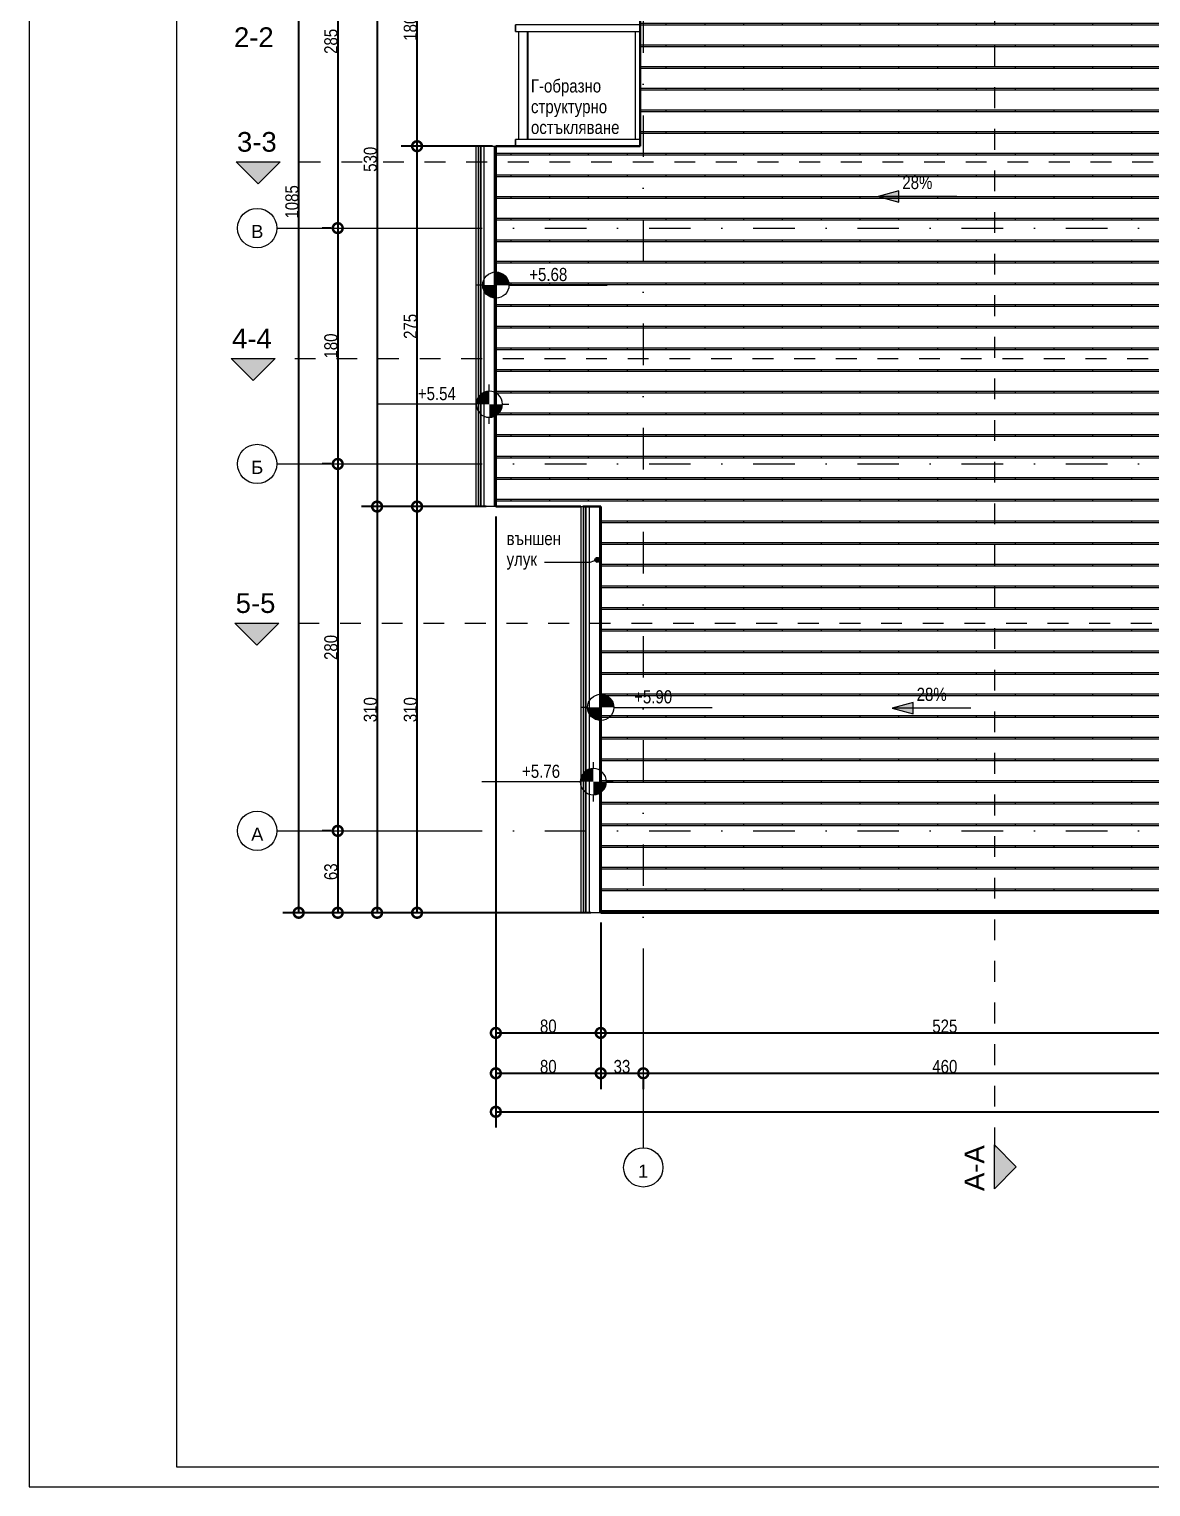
# Model space of a CAD drawing. Header units: centimetres. Extents: x 0 to 25250, y 0 to 2250.
# Drawn here: x 6200 to 7056, y 0 to 1112 of the extents above; entities that cross this region are included whole.
import ezdxf

# ---------------------------------------------------------------- set-up
doc = ezdxf.new("R2010")
doc.units = ezdxf.units.CM
doc.linetypes.add('19-View-1$0$Dash', pattern=[31.75, 15.875, -15.875])
doc.linetypes.add('19-View-1$0$Dash dot', pattern=[79.375, 31.75, -23.8125, 0, -23.8125])
for name, color, linetype, lineweight in [('A-ANNO-DIMS', 7, 'Continuous', 9), ('A-ANNO-NOTE', 7, 'Continuous', 9), ('A-DETL-MBND', 7, 'Continuous', 9), ('A-ROOF', 7, 'Continuous', 9), ('A-ROOF-OTLN', 7, 'Continuous', 9), ('A-ROOF-PATT', 7, 'Continuous', 9), ('G-ANNO-DIMS', 7, 'Continuous', 9), ('G-ANNO-SYMB', 7, 'Continuous', 9), ('G-ANNO-TEXT', 7, 'Continuous', 9), ('G-ANNO-TTLB', 7, 'Continuous', 9), ('S-GRID', 7, 'Continuous', 9), ('S-GRID-IDEN', 7, 'Continuous', 9)]:
    doc.layers.add(name, color=color, linetype=linetype, lineweight=lineweight)
doc.styles.add('19-View-1$0$Arial', font='arial.ttf', dxfattribs={"height": 10})
doc.styles.add('19-View-1$0$Arial Narrow', font='ARIALN.TTF', dxfattribs={"height": 10})
doc.styles.add('19-View-1$0$Arial Narrow_2', font='ARIALN.TTF', dxfattribs={"height": 10})
doc.styles.add('19-View-1$0$Arial_1', font='arial.ttf', dxfattribs={"height": 15})
doc.dimstyles.new('19-View-1$0$TEC_DIM', dxfattribs={"dimscale": 30.48, "dimtxt": 10.23431, "dimasz": 0.492126, "dimexe": 0.393701, "dimexo": 0.246063, "dimgap": 0, "dimtad": 1, "dimdec": 0, "dimzin": 0, "dimdsep": 46, "dimtxsty": '19-View-1$0$Arial Narrow', "dimblk1": '19-View-1$0$_DotSmall', "dimblk2": '19-View-1$0$_DotSmall', "dimsah": 1, "dimcen": 0.09, "dimazin": 0, "dimtfac": 1, "dimtdec": 4, "dimtix": 1, "dimtmove": 0, "dimatfit": 3, "dimfxl": 1, "dimtvp": 1, "dimtolj": 1, "dimtzin": 0, "dimarcsym": 2})

# ---------------------------------------------------------------- blocks, each defined once
blk = doc.blocks.new('TEC_ОФИЦИАЛНА РАМКА - TEC_ОФИЦИАЛНА РАМКА-2548456-СГРАДА ТИП III - ПЛАН ПОКРИВ')
at = {"layer": 'G-ANNO-TTLB'}
for p, q in [((-18.379, 37.554), (-18.379, -4.446)), ((-16.129, -4.146), (-16.129, 37.254)), ((41.321, -4.146), (-16.129, -4.146)), ((-18.379, -4.446), (41.621, -4.446))]:
    blk.add_line(p, q, dxfattribs=at)
blk = doc.blocks.new('System Panel - Glazed-2432545-ПОКРИВ')
at = {"layer": 'A-DETL-MBND'}
blk.add_line((148.4, -584.1), (148.4, -666.6), dxfattribs=at)
blk = doc.blocks.new('Rectangular Mullion - TEC_DOGRAMA_TERASI_EX-2432543-ПОКРИВ')
at = {"layer": 'A-DETL-MBND'}
for p, q in [((230.5, -584.1), (234.3, -584.1)), ((230.5, -584.1), (230.5, -666.6)), ((234.3, -666.6), (230.5, -666.6))]:
    blk.add_line(p, q, dxfattribs=at)
blk = doc.blocks.new('Rectangular Mullion - TEC_DOGRAMA_TERASI_EX-2432685-ПОКРИВ')
at = {"layer": 'A-DETL-MBND'}
for p, q in [((139.1, -666.6), (139.1, -671.6)), ((234.3, -666.6), (139.1, -666.6))]:
    blk.add_line(p, q, dxfattribs=at)
blk = doc.blocks.new('Rectangular Mullion - TEC_DOGRAMA_TERASI_EX-2432687-ПОКРИВ')
at = {"layer": 'A-DETL-MBND'}
blk.add_line((0, 5), (-5, 5), dxfattribs=at)
blk = doc.blocks.new('L Corner Mullion - L Mullion 1-2432686-ПОКРИВ')
at = {"layer": 'A-DETL-MBND'}
for p, q in [((141.6, -666.6), (141.6, -584.1)), ((148.3, -666.6), (148.3, -584.1))]:
    blk.add_line(p, q, dxfattribs=at)
blk = doc.blocks.new('Rectangular Mullion - TEC_DOGRAMA_TERASI_INT-2432672-ПОКРИВ')
at = {"layer": 'A-DETL-MBND'}
for p, q in [((234.3, -579.1), (139.1, -579.1)), ((139.1, -579.1), (139.1, -584.1)), ((139.1, -584.1), (234.3, -584.1))]:
    blk.add_line(p, q, dxfattribs=at)
blk = doc.blocks.new('Rectangular Mullion - TEC_DOGRAMA_TERASI_INT-2432662-ПОКРИВ')
at = {"layer": 'A-DETL-MBND'}
blk.add_line((-2.5, 5), (2.5, 5), dxfattribs=at)
blk = doc.blocks.new('Grid - TEC_GRID_CIRCLE-145857-ПОКРИВ')
at = {"layer": 'S-GRID-IDEN'}
blk.add_circle((0, 0), 0.3, dxfattribs=at)
blk = doc.blocks.new('Section - TEC_SECTION-13048-ПОКРИВ')
at = {"layer": 'G-ANNO-SYMB'}
blk.add_hatch(color=256, dxfattribs=at).paths.add_polyline_path([(0, 0.334), (0.334, 0), (-0.334, 0)])
for p, q in [((0, 0.334), (-0.334, 0)), ((0.334, 0), (0, 0.334)), ((-0.334, 0), (0.334, 0))]:
    blk.add_line(p, q, dxfattribs=at)
blk = doc.blocks.new('Spot Elevations - PLAN - PROJECT-149572-ПОКРИВ')
at = {"layer": 'A-ANNO-NOTE'}
h = blk.add_hatch(color=256, dxfattribs=at)
edge = h.paths.add_edge_path()
edge.add_line((0, 0), (0, -0.2))
edge.add_arc((0, 0), 0.2, 180, 270, ccw=False)
edge.add_line((-0.2, 0), (0, 0))
h = blk.add_hatch(color=256, dxfattribs=at)
edge = h.paths.add_edge_path()
edge.add_line((0, 0), (0, 0.2))
edge.add_arc((0, 0), 0.2, 0, 90, ccw=False)
edge.add_line((0.2, 0), (0, 0))
for p, q in [((0, 0.2), (0, 0.3)), ((-0.2, 0), (-0.3, 0)), ((0, -0.3), (0, -0.2)), ((0.2, 0), (1.7, 0))]:
    blk.add_line(p, q, dxfattribs=at)
blk.add_circle((0, 0), 0.2, dxfattribs=at)
blk = doc.blocks.new('19-View-1$0$_DotSmall')
at = {"color": 0, "linetype": 'ByBlock', "const_width": 0.5}
blk.add_lwpolyline([(-0.0625, 0, 1), (0.0625, 0, 1)], format="xyb", close=True, dxfattribs=at)
blk = doc.blocks.new('*D2909')
at = {"layer": 'A-ANNO-DIMS', "color": 0, "lineweight": -2, "transparency": 16777216}
for p, q in [((6556, 740.6), (6556, 303.6)), ((6636, 430.6), (6636, 303.6)), ((6556, 315.6), (6636, 315.6))]:
    blk.add_line(p, q, dxfattribs=at)
at = {"layer": 'A-ANNO-DIMS', "color": 0, "lineweight": -2, "transparency": 16777216, "xscale": 15, "yscale": 15, "zscale": 15, "rotation": 180}
blk.add_blockref('19-View-1$0$_DotSmall', (6556, 315.6), dxfattribs=at)
at = {"layer": 'A-ANNO-DIMS', "color": 0, "lineweight": -2, "transparency": 16777216, "xscale": 15, "yscale": 15, "zscale": 15}
blk.add_blockref('19-View-1$0$_DotSmall', (6636, 315.6), dxfattribs=at)
at = {"layer": 'A-ANNO-DIMS', "color": 0, "transparency": 16777216, "insert": (6596, 320.7), "char_height": 10, "width": 15.205, "attachment_point": 5, "style": '19-View-1$0$Arial Narrow'}
blk.add_mtext('\\A1;80', dxfattribs=at)
blk = doc.blocks.new('*D2910')
at = {"layer": 'A-ANNO-DIMS', "color": 0, "lineweight": -2, "transparency": 16777216}
for p, q in [((6636, 430.6), (6636, 303.6)), ((6636, 315.6), (6668.5, 315.6)), ((6668.5, 310.7), (6668.5, 303.6))]:
    blk.add_line(p, q, dxfattribs=at)
at = {"layer": 'A-ANNO-DIMS', "color": 0, "lineweight": -2, "transparency": 16777216, "xscale": 15, "yscale": 15, "zscale": 15, "rotation": 180}
blk.add_blockref('19-View-1$0$_DotSmall', (6636, 315.6), dxfattribs=at)
at = {"layer": 'A-ANNO-DIMS', "color": 0, "lineweight": -2, "transparency": 16777216, "xscale": 15, "yscale": 15, "zscale": 15}
blk.add_blockref('19-View-1$0$_DotSmall', (6668.5, 315.6), dxfattribs=at)
at = {"layer": 'A-ANNO-DIMS', "color": 0, "transparency": 16777216, "insert": (6652.2, 320.7), "char_height": 10, "width": 15.205, "attachment_point": 5, "style": '19-View-1$0$Arial Narrow'}
blk.add_mtext('\\A1;33', dxfattribs=at)
blk = doc.blocks.new('*D2911')
at = {"layer": 'A-ANNO-DIMS', "color": 0, "lineweight": -2, "transparency": 16777216}
for p, q in [((6668.5, 315.6), (7128.5, 315.6)), ((6668.5, 310.7), (6668.5, 303.6)), ((7128.5, 310.7), (7128.5, 303.6))]:
    blk.add_line(p, q, dxfattribs=at)
at = {"layer": 'A-ANNO-DIMS', "color": 0, "lineweight": -2, "transparency": 16777216, "xscale": 15, "yscale": 15, "zscale": 15, "rotation": 180}
blk.add_blockref('19-View-1$0$_DotSmall', (6668.5, 315.6), dxfattribs=at)
at = {"layer": 'A-ANNO-DIMS', "color": 0, "lineweight": -2, "transparency": 16777216, "xscale": 15, "yscale": 15, "zscale": 15}
blk.add_blockref('19-View-1$0$_DotSmall', (7128.5, 315.6), dxfattribs=at)
at = {"layer": 'A-ANNO-DIMS', "color": 0, "transparency": 16777216, "insert": (6898.5, 320.7), "char_height": 10, "width": 22.808, "attachment_point": 5, "style": '19-View-1$0$Arial Narrow'}
blk.add_mtext('\\A1;460', dxfattribs=at)
blk = doc.blocks.new('*D2918')
at = {"layer": 'A-ANNO-DIMS', "color": 0, "lineweight": -2, "transparency": 16777216}
for p, q in [((6430.5, 1245.6), (6423.4, 1245.6)), ((6435.4, 1245.6), (6435.4, 960.6)), ((6430.5, 960.6), (6423.4, 960.6))]:
    blk.add_line(p, q, dxfattribs=at)
at = {"layer": 'A-ANNO-DIMS', "color": 0, "lineweight": -2, "transparency": 16777216, "xscale": 15, "yscale": 15, "zscale": 15}
for p, rotation in [((6435.4, 1245.6), 90), ((6435.4, 960.6), 270)]:
    blk.add_blockref('19-View-1$0$_DotSmall', p, dxfattribs=dict(at, rotation=rotation))
at = {"layer": 'A-ANNO-DIMS', "color": 0, "transparency": 16777216, "insert": (6430.2, 1103.1), "char_height": 10, "width": 22.808, "attachment_point": 5, "rotation": 90, "style": '19-View-1$0$Arial Narrow'}
blk.add_mtext('\\A1;285', dxfattribs=at)
blk = doc.blocks.new('*D2919')
at = {"layer": 'A-ANNO-DIMS', "color": 0, "lineweight": -2, "transparency": 16777216}
for p, q in [((6430.5, 960.6), (6423.4, 960.6)), ((6435.4, 960.6), (6435.4, 780.6)), ((6430.5, 780.6), (6423.4, 780.6))]:
    blk.add_line(p, q, dxfattribs=at)
at = {"layer": 'A-ANNO-DIMS', "color": 0, "lineweight": -2, "transparency": 16777216, "xscale": 15, "yscale": 15, "zscale": 15}
for p, rotation in [((6435.4, 960.6), 90), ((6435.4, 780.6), 270)]:
    blk.add_blockref('19-View-1$0$_DotSmall', p, dxfattribs=dict(at, rotation=rotation))
at = {"layer": 'A-ANNO-DIMS', "color": 0, "transparency": 16777216, "insert": (6430.2, 870.6), "char_height": 10, "width": 22.808, "attachment_point": 5, "rotation": 90, "style": '19-View-1$0$Arial Narrow'}
blk.add_mtext('\\A1;180', dxfattribs=at)
blk = doc.blocks.new('*D2920')
at = {"layer": 'A-ANNO-DIMS', "color": 0, "lineweight": -2, "transparency": 16777216}
for p, q in [((6430.5, 780.6), (6423.4, 780.6)), ((6435.4, 780.6), (6435.4, 500.6)), ((6430.5, 500.6), (6423.4, 500.6))]:
    blk.add_line(p, q, dxfattribs=at)
at = {"layer": 'A-ANNO-DIMS', "color": 0, "lineweight": -2, "transparency": 16777216, "xscale": 15, "yscale": 15, "zscale": 15}
for p, rotation in [((6435.4, 780.6), 90), ((6435.4, 500.6), 270)]:
    blk.add_blockref('19-View-1$0$_DotSmall', p, dxfattribs=dict(at, rotation=rotation))
at = {"layer": 'A-ANNO-DIMS', "color": 0, "transparency": 16777216, "insert": (6430.2, 640.6), "char_height": 10, "width": 22.808, "attachment_point": 5, "rotation": 90, "style": '19-View-1$0$Arial Narrow'}
blk.add_mtext('\\A1;280', dxfattribs=at)
blk = doc.blocks.new('*D2921')
at = {"layer": 'A-ANNO-DIMS', "color": 0, "lineweight": -2, "transparency": 16777216}
for p, q in [((6430.5, 500.6), (6423.4, 500.6)), ((6435.4, 500.6), (6435.4, 438.1)), ((6628.5, 438.1), (6423.4, 438.1))]:
    blk.add_line(p, q, dxfattribs=at)
at = {"layer": 'A-ANNO-DIMS', "color": 0, "lineweight": -2, "transparency": 16777216, "xscale": 15, "yscale": 15, "zscale": 15}
for p, rotation in [((6435.4, 500.6), 90), ((6435.4, 438.1), 270)]:
    blk.add_blockref('19-View-1$0$_DotSmall', p, dxfattribs=dict(at, rotation=rotation))
at = {"layer": 'A-ANNO-DIMS', "color": 0, "transparency": 16777216, "insert": (6430.2, 469.4), "char_height": 10, "width": 15.205, "attachment_point": 5, "rotation": 90, "style": '19-View-1$0$Arial Narrow'}
blk.add_mtext('\\A1;63', dxfattribs=at)
blk = doc.blocks.new('*D2922')
at = {"layer": 'A-ANNO-DIMS', "color": 0, "lineweight": -2, "transparency": 16777216}
for p, q in [((6628.5, 1523.1), (6393.6, 1523.1)), ((6405.6, 438.1), (6405.6, 1523.1)), ((6628.5, 438.1), (6393.6, 438.1))]:
    blk.add_line(p, q, dxfattribs=at)
at = {"layer": 'A-ANNO-DIMS', "color": 0, "lineweight": -2, "transparency": 16777216, "xscale": 15, "yscale": 15, "zscale": 15}
for p, rotation in [((6405.6, 1523.1), 90), ((6405.6, 438.1), 270)]:
    blk.add_blockref('19-View-1$0$_DotSmall', p, dxfattribs=dict(at, rotation=rotation))
at = {"layer": 'A-ANNO-DIMS', "color": 0, "transparency": 16777216, "insert": (6400.5, 980.6), "char_height": 10, "width": 30.411, "attachment_point": 5, "rotation": 90, "style": '19-View-1$0$Arial Narrow'}
blk.add_mtext('\\A1;1085', dxfattribs=at)
blk = doc.blocks.new('*D2926')
at = {"layer": 'A-ANNO-DIMS', "color": 0, "lineweight": -2, "transparency": 16777216}
for p, q in [((6548.5, 1278.1), (6453.4, 1278.1)), ((6465.4, 1278.1), (6465.4, 748.1)), ((6548.5, 748.1), (6453.4, 748.1))]:
    blk.add_line(p, q, dxfattribs=at)
at = {"layer": 'A-ANNO-DIMS', "color": 0, "lineweight": -2, "transparency": 16777216, "xscale": 15, "yscale": 15, "zscale": 15}
for p, rotation in [((6465.4, 1278.1), 90), ((6465.4, 748.1), 270)]:
    blk.add_blockref('19-View-1$0$_DotSmall', p, dxfattribs=dict(at, rotation=rotation))
at = {"layer": 'A-ANNO-DIMS', "color": 0, "transparency": 16777216, "insert": (6460.3, 1013.1), "char_height": 10, "width": 22.808, "attachment_point": 5, "rotation": 90, "style": '19-View-1$0$Arial Narrow'}
blk.add_mtext('\\A1;530', dxfattribs=at)
blk = doc.blocks.new('*D2927')
at = {"layer": 'A-ANNO-DIMS', "color": 0, "lineweight": -2, "transparency": 16777216}
for p, q in [((6548.5, 748.1), (6453.4, 748.1)), ((6465.4, 748.1), (6465.4, 438.1)), ((6628.5, 438.1), (6453.4, 438.1))]:
    blk.add_line(p, q, dxfattribs=at)
at = {"layer": 'A-ANNO-DIMS', "color": 0, "lineweight": -2, "transparency": 16777216, "xscale": 15, "yscale": 15, "zscale": 15}
for p, rotation in [((6465.4, 748.1), 90), ((6465.4, 438.1), 270)]:
    blk.add_blockref('19-View-1$0$_DotSmall', p, dxfattribs=dict(at, rotation=rotation))
at = {"layer": 'A-ANNO-DIMS', "color": 0, "transparency": 16777216, "insert": (6460.3, 593.1), "char_height": 10, "width": 22.808, "attachment_point": 5, "rotation": 90, "style": '19-View-1$0$Arial Narrow'}
blk.add_mtext('\\A1;310', dxfattribs=at)
blk = doc.blocks.new('*D2928')
at = {"layer": 'A-ANNO-DIMS', "color": 0, "lineweight": -2, "transparency": 16777216}
for p, q in [((6548.5, 748.1), (6483.9, 748.1)), ((6495.9, 438.1), (6495.9, 748.1)), ((6628.5, 438.1), (6483.9, 438.1))]:
    blk.add_line(p, q, dxfattribs=at)
at = {"layer": 'A-ANNO-DIMS', "color": 0, "lineweight": -2, "transparency": 16777216, "xscale": 15, "yscale": 15, "zscale": 15}
for p, rotation in [((6495.9, 748.1), 90), ((6495.9, 438.1), 270)]:
    blk.add_blockref('19-View-1$0$_DotSmall', p, dxfattribs=dict(at, rotation=rotation))
at = {"layer": 'A-ANNO-DIMS', "color": 0, "transparency": 16777216, "insert": (6490.8, 593.1), "char_height": 10, "width": 22.808, "attachment_point": 5, "rotation": 90, "style": '19-View-1$0$Arial Narrow'}
blk.add_mtext('\\A1;310', dxfattribs=at)
blk = doc.blocks.new('*D2929')
at = {"layer": 'A-ANNO-DIMS', "color": 0, "lineweight": -2, "transparency": 16777216}
for p, q in [((6553.5, 1023.1), (6483.9, 1023.1)), ((6495.9, 748.1), (6495.9, 1023.1)), ((6548.5, 748.1), (6483.9, 748.1))]:
    blk.add_line(p, q, dxfattribs=at)
at = {"layer": 'A-ANNO-DIMS', "color": 0, "lineweight": -2, "transparency": 16777216, "xscale": 15, "yscale": 15, "zscale": 15}
for p, rotation in [((6495.9, 1023.1), 90), ((6495.9, 748.1), 270)]:
    blk.add_blockref('19-View-1$0$_DotSmall', p, dxfattribs=dict(at, rotation=rotation))
at = {"layer": 'A-ANNO-DIMS', "color": 0, "transparency": 16777216, "insert": (6490.8, 885.6), "char_height": 10, "width": 22.808, "attachment_point": 5, "rotation": 90, "style": '19-View-1$0$Arial Narrow'}
blk.add_mtext('\\A1;275', dxfattribs=at)
blk = doc.blocks.new('*D2930')
at = {"layer": 'A-ANNO-DIMS', "color": 0, "lineweight": -2, "transparency": 16777216}
for p, q in [((6553.5, 1203.1), (6483.9, 1203.1)), ((6495.9, 1023.1), (6495.9, 1203.1)), ((6553.5, 1023.1), (6483.9, 1023.1))]:
    blk.add_line(p, q, dxfattribs=at)
at = {"layer": 'A-ANNO-DIMS', "color": 0, "lineweight": -2, "transparency": 16777216, "xscale": 15, "yscale": 15, "zscale": 15}
for p, rotation in [((6495.9, 1203.1), 90), ((6495.9, 1023.1), 270)]:
    blk.add_blockref('19-View-1$0$_DotSmall', p, dxfattribs=dict(at, rotation=rotation))
at = {"layer": 'A-ANNO-DIMS', "color": 0, "transparency": 16777216, "insert": (6490.8, 1113.1), "char_height": 10, "width": 22.808, "attachment_point": 5, "rotation": 90, "style": '19-View-1$0$Arial Narrow'}
blk.add_mtext('\\A1;180', dxfattribs=at)
blk = doc.blocks.new('*D2934')
at = {"layer": 'A-ANNO-DIMS', "color": 0, "lineweight": -2, "transparency": 16777216}
for p, q in [((8236, 920.6), (8236, 274.2)), ((6556, 740.6), (6556, 274.2)), ((6556, 286.2), (8236, 286.2))]:
    blk.add_line(p, q, dxfattribs=at)
at = {"layer": 'A-ANNO-DIMS', "color": 0, "lineweight": -2, "transparency": 16777216, "xscale": 15, "yscale": 15, "zscale": 15, "rotation": 180}
blk.add_blockref('19-View-1$0$_DotSmall', (6556, 286.2), dxfattribs=at)
at = {"layer": 'A-ANNO-DIMS', "color": 0, "lineweight": -2, "transparency": 16777216, "xscale": 15, "yscale": 15, "zscale": 15}
blk.add_blockref('19-View-1$0$_DotSmall', (8236, 286.2), dxfattribs=at)
at = {"layer": 'A-ANNO-DIMS', "color": 0, "transparency": 16777216, "insert": (7396, 291.3), "char_height": 10, "width": 30.411, "attachment_point": 5, "style": '19-View-1$0$Arial Narrow'}
blk.add_mtext('\\A1;1680', dxfattribs=at)
blk = doc.blocks.new('*D2935')
at = {"layer": 'A-ANNO-DIMS', "color": 0, "lineweight": -2, "transparency": 16777216}
for p, q in [((6556, 740.6), (6556, 334.4)), ((6636, 430.6), (6636, 334.4)), ((6556, 346.4), (6636, 346.4))]:
    blk.add_line(p, q, dxfattribs=at)
at = {"layer": 'A-ANNO-DIMS', "color": 0, "lineweight": -2, "transparency": 16777216, "xscale": 15, "yscale": 15, "zscale": 15, "rotation": 180}
blk.add_blockref('19-View-1$0$_DotSmall', (6556, 346.4), dxfattribs=at)
at = {"layer": 'A-ANNO-DIMS', "color": 0, "lineweight": -2, "transparency": 16777216, "xscale": 15, "yscale": 15, "zscale": 15}
blk.add_blockref('19-View-1$0$_DotSmall', (6636, 346.4), dxfattribs=at)
at = {"layer": 'A-ANNO-DIMS', "color": 0, "transparency": 16777216, "insert": (6596, 351.5), "char_height": 10, "width": 15.205, "attachment_point": 5, "style": '19-View-1$0$Arial Narrow'}
blk.add_mtext('\\A1;80', dxfattribs=at)
blk = doc.blocks.new('*D2936')
at = {"layer": 'A-ANNO-DIMS', "color": 0, "lineweight": -2, "transparency": 16777216}
for p, q in [((6636, 430.6), (6636, 334.4)), ((7161, 430.6), (7161, 334.4)), ((6636, 346.4), (7161, 346.4))]:
    blk.add_line(p, q, dxfattribs=at)
at = {"layer": 'A-ANNO-DIMS', "color": 0, "lineweight": -2, "transparency": 16777216, "xscale": 15, "yscale": 15, "zscale": 15, "rotation": 180}
blk.add_blockref('19-View-1$0$_DotSmall', (6636, 346.4), dxfattribs=at)
at = {"layer": 'A-ANNO-DIMS', "color": 0, "lineweight": -2, "transparency": 16777216, "xscale": 15, "yscale": 15, "zscale": 15}
blk.add_blockref('19-View-1$0$_DotSmall', (7161, 346.4), dxfattribs=at)
at = {"layer": 'A-ANNO-DIMS', "color": 0, "transparency": 16777216, "insert": (6898.5, 351.5), "char_height": 10, "width": 22.808, "attachment_point": 5, "style": '19-View-1$0$Arial Narrow'}
blk.add_mtext('\\A1;525', dxfattribs=at)

msp = doc.modelspace()

# ---------------------------------------------------------------- block references
at = {"layer": 'G-ANNO-TTLB', "xscale": 49.99999999999999, "yscale": 49.99999999999999, "zscale": 49.99999999999999}
msp.add_blockref('TEC_ОФИЦИАЛНА РАМКА - TEC_ОФИЦИАЛНА РАМКА-2548456-СГРАДА ТИП III - ПЛАН ПОКРИВ', (7119, 222.3), dxfattribs=at)

# ---------------------------------------------------------------- next in the draw order: hatches: boundary and pattern name
at = {"layer": 'A-ROOF-PATT', "true_color": 0x8b8b8b}
h = msp.add_hatch(dxfattribs=at)
h.set_pattern_fill('FP1_2', color=252, style=0, pattern_type=2)
h.set_pattern_definition([(270, (6448.962, 1678.186), (29.592, -16.51), [0.8382, -15.672]), (0, (6448.962, 1694.696), (29.592, 16.51), [29.592, 0]), (0, (6448.962, 1693.426), (29.592, 16.51), [29.592, 0])])
h.paths.add_polyline_path([(6636, 438.1), (7161, 438.1), (7161, 1523.1), (6636, 1523.1), (6636, 1278.1), (6556, 1278.1), (6556, 1203.1), (6666.1, 1203.1), (6666.1, 1023.1), (6556, 1023.1), (6556, 748.1), (6636, 748.1), (6636, 497.8)])
at = {"layer": 'G-ANNO-DIMS'}
for points in [[(6847.6, 984.8), (6863.4, 980.5), (6863.4, 989)], [(6858.4, 594.2), (6874.3, 589.9), (6874.3, 598.5)]]:
    msp.add_hatch(color=256, dxfattribs=at).paths.add_polyline_path(points)
at = {"layer": 'G-ANNO-TEXT'}
h = msp.add_hatch(color=256, dxfattribs=at)
edge = h.paths.add_edge_path()
edge.add_arc((6633.4, 707.4), 1.88, 0, 360)

# ---------------------------------------------------------------- next in the draw order: linework, layer by layer
at = {"layer": 'A-ROOF', "lineweight": 30}
for p, q in [((6666.1, 1203.1), (6666.1, 1023.1)), ((6666.1, 1023.1), (6556, 1023.1)), ((6556, 1023.1), (6556, 748.1)), ((6620.8, 748.1), (6556, 748.1)), ((6636, 748.1), (6622.3, 748.1)), ((6636, 438.1), (6636, 748.1)), ((7161, 438.1), (6636, 438.1))]:
    msp.add_line(p, q, dxfattribs=at)
at = {"layer": 'A-ROOF-OTLN'}
for p, q in [((6540.8, 1023.1), (6540.8, 748.1)), ((6540.8, 1023.1), (6542.7, 1023.1)), ((6542.7, 1023.1), (6556, 1023.1)), ((6542.7, 748.1), (6542.7, 1023.1)), ((6544.2, 748.1), (6544.2, 1023.1)), ((6544.7, 748.1), (6544.7, 1023.1)), ((6547.2, 748.1), (6547.2, 1023.1)), ((6555, 748.1), (6555, 1023.1)), ((6542.7, 748.1), (6540.8, 748.1)), ((6556, 748.1), (6542.7, 748.1)), ((6620.8, 748.1), (6620.8, 438.1)), ((6620.8, 748.1), (6622.3, 748.1)), ((6622.7, 748.1), (6622.7, 438.1)), ((6624.2, 748.1), (6624.2, 438.1)), ((6624.7, 748.1), (6624.7, 438.1)), ((6627.2, 748.1), (6627.2, 438.1)), ((6635, 748.1), (6635, 438.1)), ((6622.7, 438.1), (6620.8, 438.1)), ((6636, 438.1), (6622.7, 438.1))]:
    msp.add_line(p, q, dxfattribs=at)
at = {"layer": 'G-ANNO-DIMS'}
for p, q in [((6863.4, 989), (6847.6, 984.8)), ((6847.6, 984.8), (6863.4, 980.5)), ((6907.6, 984.8), (6847.6, 984.8)), ((6863.4, 980.5), (6863.4, 989)), ((6874.3, 598.5), (6858.4, 594.2)), ((6858.4, 594.2), (6874.3, 589.9)), ((6918.4, 594.2), (6858.4, 594.2)), ((6874.3, 589.9), (6874.3, 598.5))]:
    msp.add_line(p, q, dxfattribs=at)
at = {"layer": 'G-ANNO-SYMB', "linetype": '19-View-1$0$Dash', "lineweight": 18}
for p, q in [((6936.3, 1988.8), (6936.3, 244.2)), ((6374.7, 1011.1), (8420.1, 1011.1)), ((6370.9, 861.1), (8420.1, 861.1)), ((6373.7, 659.1), (7129.1, 659.1))]:
    msp.add_line(p, q, dxfattribs=at)
at = {"layer": 'G-ANNO-TEXT'}
for p, q in [((6627.7, 705.5), (6593, 705.5)), ((6633.4, 707.4), (6627.7, 705.5))]:
    msp.add_line(p, q, dxfattribs=at)
msp.add_circle((6633.4, 707.4), 1.88, dxfattribs=at)
at = {"layer": 'S-GRID', "color": 1, "linetype": '19-View-1$0$Dash dot', "lineweight": 18, "true_color": 0xff0000}
for p, q in [((6668.5, 1841.4), (6668.5, 383.8)), ((6513.9, 960.6), (8272.8, 960.6)), ((6513.9, 780.6), (8272.8, 780.6)), ((6513.9, 500.6), (8272.8, 500.6))]:
    msp.add_line(p, q, dxfattribs=at)
at = {"layer": 'S-GRID', "color": 1, "lineweight": 18, "true_color": 0xff0000}
for p, q in [((6388.9, 960.6), (6513.9, 960.6)), ((6388.9, 780.6), (6513.9, 780.6)), ((6388.9, 500.6), (6513.9, 500.6)), ((6668.5, 383.8), (6668.5, 258.8))]:
    msp.add_line(p, q, dxfattribs=at)

# ---------------------------------------------------------------- next in the draw order: block references
at = {"layer": 'A-DETL-MBND'}
for name in ['Rectangular Mullion - TEC_DOGRAMA_TERASI_INT-2432672-ПОКРИВ', 'L Corner Mullion - L Mullion 1-2432686-ПОКРИВ', 'System Panel - Glazed-2432545-ПОКРИВ', 'Rectangular Mullion - TEC_DOGRAMA_TERASI_EX-2432543-ПОКРИВ', 'Rectangular Mullion - TEC_DOGRAMA_TERASI_EX-2432685-ПОКРИВ']:
    msp.add_blockref(name, (6431.9, 1694.7), dxfattribs=at)
at = {"layer": 'A-DETL-MBND', "rotation": 90.00000000000445}
msp.add_blockref('Rectangular Mullion - TEC_DOGRAMA_TERASI_INT-2432662-ПОКРИВ', (6576, 1113.1), dxfattribs=at)
at = {"layer": 'A-DETL-MBND', "extrusion": (0, 0, -1), "rotation": 269.9999999999955}
msp.add_blockref('Rectangular Mullion - TEC_DOGRAMA_TERASI_EX-2432687-ПОКРИВ', (-6576, 1023.1), dxfattribs=at)
at = {"layer": 'G-ANNO-DIMS', "xscale": 49.99999999999998, "yscale": 49.99999999999998, "zscale": 49.99999999999998}
for p in [(6556, 917.1), (6636, 594.8)]:
    msp.add_blockref('Spot Elevations - PLAN - PROJECT-149572-ПОКРИВ', p, dxfattribs=at)
at = {"layer": 'G-ANNO-DIMS', "extrusion": (0, 0, -1), "xscale": 49.99999999999998, "yscale": 49.99999999999998, "zscale": 49.99999999999998}
for p in [(-6551, 826.2), (-6630.4, 538.1)]:
    msp.add_blockref('Spot Elevations - PLAN - PROJECT-149572-ПОКРИВ', p, dxfattribs=at)
at = {"layer": 'G-ANNO-SYMB', "extrusion": (0, 0, -1), "xscale": 49.99999999999998, "yscale": 49.99999999999998, "zscale": 49.99999999999998}
for p, rotation in [((-6374.7, 1011.1), 180), ((-6370.9, 861.1), 180), ((-6373.7, 659.1), 180), ((-6936.3, 244.2), 90.00000000000053)]:
    msp.add_blockref('Section - TEC_SECTION-13048-ПОКРИВ', p, dxfattribs=dict(at, rotation=rotation))
at = {"layer": 'S-GRID-IDEN', "xscale": 49.99999999999998, "yscale": 49.99999999999998, "zscale": 49.99999999999998}
for p, rotation in [((6373.9, 960.6), 269.9999999999994), ((6373.9, 780.6), 269.9999999999994), ((6373.9, 500.6), 269.9999999999994), ((6668.5, 243.8), 180)]:
    msp.add_blockref('Grid - TEC_GRID_CIRCLE-145857-ПОКРИВ', p, dxfattribs=dict(at, rotation=rotation))

# ---------------------------------------------------------------- next in the draw order: texts
at = {"layer": 'G-ANNO-DIMS', "char_height": 10, "attachment_point": 1, "line_spacing_factor": 0.974696, "style": '19-View-1$0$Arial Narrow'}
for s, insert, width in [('28%', (6866.1, 1000.4), 27.508), ('+5.68', (6581.5, 930.2), 34.754), ('+5.54', (6496.5, 839.3), 34.754), ('+5.90', (6661.5, 607.9), 34.754), ('28%', (6877, 609.8), 27.508), ('+5.76', (6576, 551.1), 34.754)]:
    msp.add_mtext(s, dxfattribs=dict(at, insert=insert, width=width))
at = {"layer": 'G-ANNO-SYMB', "char_height": 15, "width": 31.1, "attachment_point": 5, "line_spacing_factor": 0.936439, "style": '19-View-1$0$Arial_1'}
for s, insert in [('\\pt60,120,180,240,300,360,420,480,540,600,660,720,780,840,900,960,1020,1080,1140,1200,1260,1320,1380,1440,1500,1560,1620,1680,1740,1800,1860,1920;2-2', (6371.4, 1106.3)), ('\\pt60,120,180,240,300,360,420,480,540,600,660,720,780,840,900,960,1020,1080,1140,1200,1260,1320,1380,1440,1500,1560,1620,1680,1740,1800,1860,1920;3-3', (6373.7, 1026.3)), ('\\pt60,120,180,240,300,360,420,480,540,600,660,720,780,840,900,960,1020,1080,1140,1200,1260,1320,1380,1440,1500,1560,1620,1680,1740,1800,1860,1920;4-4', (6369.9, 876.3)), ('\\pt60,120,180,240,300,360,420,480,540,600,660,720,780,840,900,960,1020,1080,1140,1200,1260,1320,1380,1440,1500,1560,1620,1680,1740,1800,1860,1920;5-5', (6372.7, 674.3))]:
    msp.add_mtext(s, dxfattribs=dict(at, insert=insert))
at = {"layer": 'G-ANNO-SYMB', "insert": (6921.1, 243.2), "char_height": 15, "width": 35.7, "attachment_point": 5, "rotation": 90, "line_spacing_factor": 0.936439, "style": '19-View-1$0$Arial_1'}
msp.add_mtext('\\pt60,120,180,240,300,360,420,480,540,600,660,720,780,840,900,960,1020,1080,1140,1200,1260,1320,1380,1440,1500,1560,1620,1680,1740,1800,1860,1920;A-A', dxfattribs=at)
at = {"layer": 'G-ANNO-TEXT', "char_height": 10, "attachment_point": 1, "line_spacing_factor": 0.949189, "style": '19-View-1$0$Arial Narrow_2'}
for s, insert, width in [('\\pt15,30,45,60,75,90,105,120,135,150,165,180,195,210,225,240,255,270,285,300,315,330,345,360,375,390,405,420,435,450,465,480;{\\fArial Narrow|b0|i0|c204|p34;Г}-{\\fArial Narrow|b0|i0|c204|p34;образно структурно остъкляване}', (6582.8, 1074.1), 86.35), ('\\pt15,30,45,60,75,90,105,120,135,150,165,180,195,210,225,240,255,270,285,300,315,330,345,360,375,390,405,420,435,450,465,480;{\\fArial Narrow|b0|i0|c204|p34;външен улук}', (6564.2, 728.7), 58.55)]:
    msp.add_mtext(s, dxfattribs=dict(at, insert=insert, width=width))
at = {"layer": 'S-GRID-IDEN', "char_height": 10, "attachment_point": 5, "line_spacing_factor": 0.936439, "style": '19-View-1$0$Arial'}
for s, insert, width in [('\\pt50,100,150,200,250,300,350,400,450,500,550,600,650,700,750,800,850,900,950,1000,1050,1100,1150,1200,1250,1300,1350,1400,1450,1500,1550,1600;{\\fArial|b0|i0|c204|p34;В}', (6374, 958), 9.9), ('\\pt50,100,150,200,250,300,350,400,450,500,550,600,650,700,750,800,850,900,950,1000,1050,1100,1150,1200,1250,1300,1350,1400,1450,1500,1550,1600;{\\fArial|b0|i0|c204|p34;Б}', (6374, 778), 9.6), ('\\pt50,100,150,200,250,300,350,400,450,500,550,600,650,700,750,800,850,900,950,1000,1050,1100,1150,1200,1250,1300,1350,1400,1450,1500,1550,1600;{\\fArial|b0|i0|c204|p34;А}', (6374, 498), 9.9), ('\\pt50,100,150,200,250,300,350,400,450,500,550,600,650,700,750,800,850,900,950,1000,1050,1100,1150,1200,1250,1300,1350,1400,1450,1500,1550,1600;1', (6668.4, 240.9), 8.25)]:
    msp.add_mtext(s, dxfattribs=dict(at, insert=insert, width=width))

# ---------------------------------------------------------------- next in the draw order: dimensions: what is measured, and where the dimension line sits
at = {"layer": 'A-ANNO-DIMS'}
for base, p1, p2, override, picture, middle in [((6405.6, 1523.1), (6636, 438.1), (6636, 1523.1), {"dimpost": '<>', "dimfxl": 1085}, '*D2922', (6400.5, 980.6)), ((6465.4, 748.1), (6556, 1278.1), (6556, 748.1), {"dimpost": '<>', "dimfxl": 530}, '*D2926', (6460.3, 1013.1)), ((6435.4, 960.6), (6438, 1245.6), (6438, 960.6), {"dimpost": '<>', "dimfxl": 285}, '*D2918', (6430.2, 1103.1)), ((6495.9, 1203.1), (6561, 1023.1), (6561, 1203.1), {"dimpost": '<>', "dimfxl": 180}, '*D2930', (6490.8, 1113.1)), ((6495.9, 1023.1), (6556, 748.1), (6561, 1023.1), {"dimpost": '<>', "dimfxl": 275.045451}, '*D2929', (6490.8, 885.6)), ((6435.4, 780.6), (6438, 960.6), (6438, 780.6), {"dimpost": '<>', "dimfxl": 180}, '*D2919', (6430.2, 870.6)), ((6435.4, 500.6), (6438, 780.6), (6438, 500.6), {"dimpost": '<>', "dimfxl": 280}, '*D2920', (6430.2, 640.6)), ((6465.4, 438.1), (6556, 748.1), (6636, 438.1), {"dimpost": '<>', "dimfxl": 320.156212}, '*D2927', (6460.3, 593.1)), ((6495.9, 748.1), (6636, 438.1), (6556, 748.1), {"dimpost": '<>', "dimfxl": 320.156212}, '*D2928', (6490.8, 593.1)), ((6435.352883, 438.10901), (6438.0045334, 500.60901), (6635.9967324, 438.10901), {"dimpost": '<>', "dimfxl": 207.622641}, '*D2921', (6430.2471531, 469.35901))]:
    dim = msp.add_linear_dim(base=base, p1=p1, p2=p2, angle=90, dimstyle='19-View-1$0$TEC_DIM', override=override, dxfattribs=at)
    dim.commit()
    dim.dimension.update_dxf_attribs({"geometry": picture, "text_midpoint": middle})
for base, p1, p2, override, picture, middle in [((8236, 286.2), (6556, 748.1), (8236, 928.1), {"dimpost": '<>', "dimfxl": 1689.615341}, '*D2934', (7396, 291.3)), ((6636, 315.6), (6556, 748.1), (6636, 438.1), {"dimpost": '<>', "dimfxl": 320.156212}, '*D2909', (6596, 320.7)), ((6636, 346.4), (6556, 748.1), (6636, 438.1), {"dimpost": '<>', "dimfxl": 320.156212}, '*D2935', (6596, 351.5)), ((6668.4967324, 315.59673), (6635.9967324, 438.10901), (6668.4967324, 318.2483805), {"dimpost": '<>', "dimfxl": 124.188649}, '*D2910', (6652.2467324, 320.7024599)), ((7161, 346.4), (6636, 438.1), (7161, 438.1), {"dimpost": '<>', "dimfxl": 525}, '*D2936', (6898.5, 351.5)), ((7128.5, 315.6), (6668.5, 318.2), (7128.5, 318.2), {"dimpost": '<>', "dimfxl": 460}, '*D2911', (6898.5, 320.7))]:
    dim = msp.add_linear_dim(base=base, p1=p1, p2=p2, dimstyle='19-View-1$0$TEC_DIM', override=override, dxfattribs=at)
    dim.commit()
    dim.dimension.update_dxf_attribs({"geometry": picture, "text_midpoint": middle})

doc.saveas('drawing.dxf')
